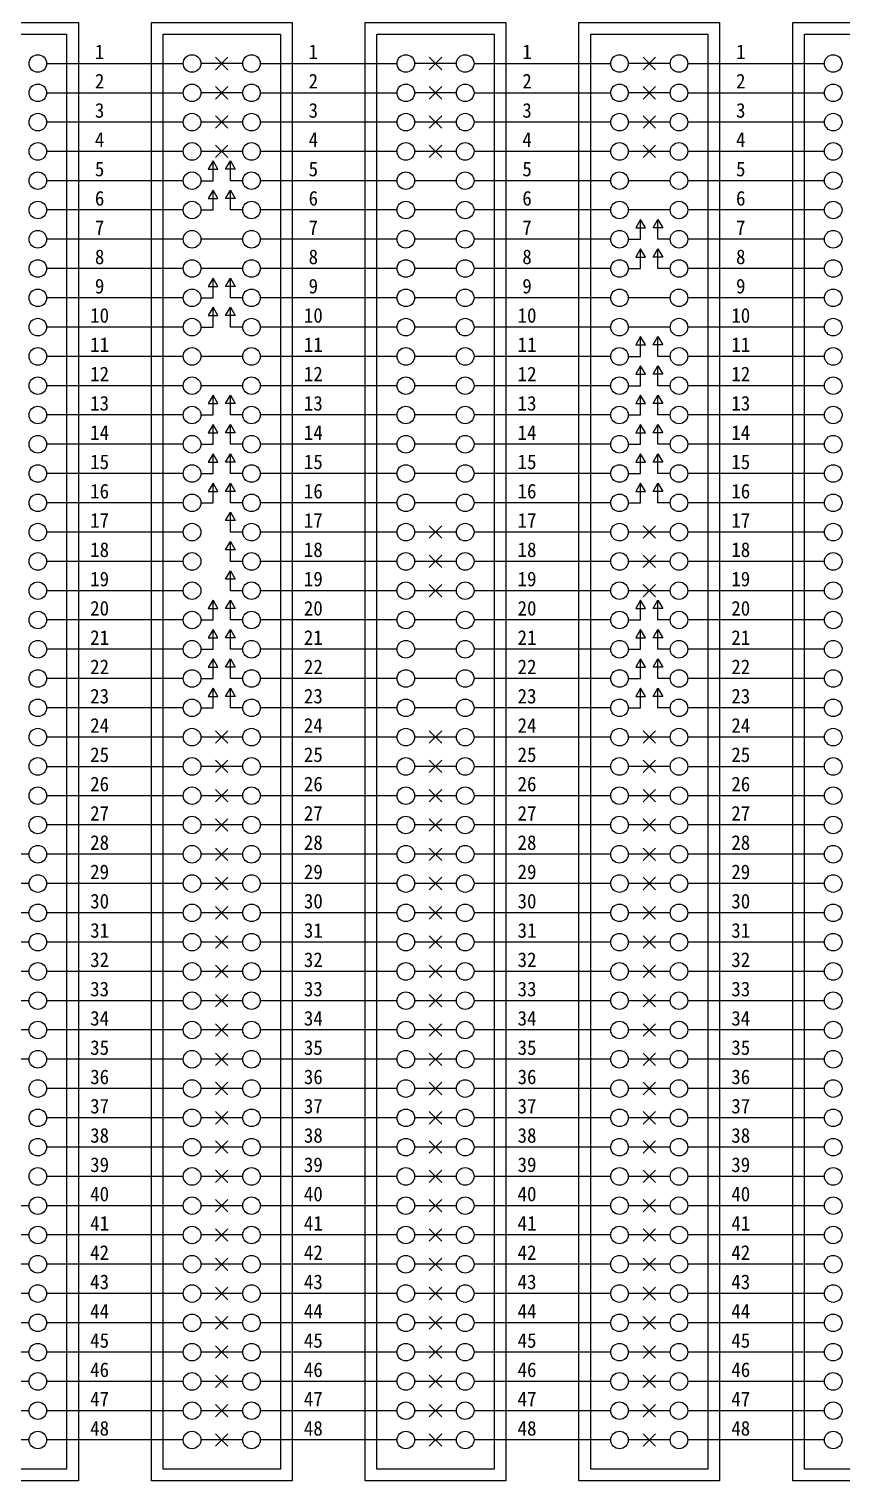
# Model space of a CAD drawing. Extents: x 11696 to 12866, y -1080 to -251.
# Drawn here: x 11959.3 to 12125.9, y -703.2 to -405.8 of the extents above; entities that cross this region are included whole.
import ezdxf
from ezdxf.enums import TextEntityAlignment as Align

# ---------------------------------------------------------------- set-up
doc = ezdxf.new("R2010")
doc.units = 0
doc.header["$LTSCALE"] = 10
doc.header["$MEASUREMENT"] = 0
for name, color, linetype in [('TN-CABL', 4, 'Continuous'), ('TN-TABL', 3, 'Continuous'), ('TN-TEXT', 3, 'Continuous')]:
    doc.layers.add(name, color=color, linetype=linetype)
doc.styles.get("Standard").update_dxf_attribs({"font": 'GulimChe.ttf'})

msp = doc.modelspace()

# ---------------------------------------------------------------- linework, layer by layer
at = {"layer": 'TN-CABL', "flags": 128}
for points in [[(11962.87, -412.85), (11990.89, -412.85)], [(12003.07, -412.85), (11994.48, -412.85)], [(12006.67, -412.85), (12034.69, -412.85)], [(12046.87, -412.85), (12038.28, -412.85)], [(12050.47, -412.85), (12078.49, -412.85)], [(12090.67, -412.85), (12082.08, -412.85)], [(12094.27, -412.85), (12122.29, -412.85)], [(11962.87, -418.85), (11990.89, -418.85)], [(12003.07, -418.85), (11994.48, -418.85)], [(12006.67, -418.85), (12034.69, -418.85)], [(12046.87, -418.85), (12038.28, -418.85)], [(12050.47, -418.85), (12078.49, -418.85)], [(12090.67, -418.85), (12082.08, -418.85)], [(12094.27, -418.85), (12122.29, -418.85)], [(11990.89, -424.85), (11962.87, -424.85)], [(12003.07, -424.85), (11994.48, -424.85)], [(12034.69, -424.85), (12006.67, -424.85)], [(12046.87, -424.85), (12038.28, -424.85)], [(12078.49, -424.85), (12050.47, -424.85)], [(12090.67, -424.85), (12082.08, -424.85)], [(12122.29, -424.85), (12094.27, -424.85)], [(11990.89, -430.85), (11962.87, -430.85)], [(12003.07, -430.85), (11994.48, -430.85)], [(12034.69, -430.85), (12006.67, -430.85)], [(12046.87, -430.85), (12038.28, -430.85)], [(12078.49, -430.85), (12050.47, -430.85)], [(12090.67, -430.85), (12082.08, -430.85)], [(12122.29, -430.85), (12094.27, -430.85)], [(11990.89, -436.85), (11962.87, -436.85)], [(12034.69, -436.85), (12006.67, -436.85)], [(12046.87, -436.85), (12038.28, -436.85)], [(12078.49, -436.85), (12050.47, -436.85)], [(12090.67, -436.85), (12082.08, -436.85)], [(12122.29, -436.85), (12094.27, -436.85)], [(11990.89, -442.85), (11962.87, -442.85)], [(12034.69, -442.85), (12006.67, -442.85)], [(12046.87, -442.85), (12038.28, -442.85)], [(12078.49, -442.85), (12050.47, -442.85)], [(12090.67, -442.85), (12082.08, -442.85)], [(12122.29, -442.85), (12094.27, -442.85)], [(11990.89, -448.85), (11962.87, -448.85)], [(12003.07, -448.85), (11994.48, -448.85)], [(12034.69, -448.85), (12006.67, -448.85)], [(12046.87, -448.85), (12038.28, -448.85)], [(12078.49, -448.85), (12050.47, -448.85)], [(12122.29, -448.85), (12094.27, -448.85)], [(11990.89, -454.85), (11962.87, -454.85)], [(12003.07, -454.85), (11994.48, -454.85)], [(12034.69, -454.85), (12006.67, -454.85)], [(12046.87, -454.85), (12038.28, -454.85)], [(12046.87, -454.85), (12038.28, -454.85)], [(12078.49, -454.85), (12050.47, -454.85)], [(12122.29, -454.85), (12094.27, -454.85)], [(11990.89, -460.85), (11962.87, -460.85)], [(12034.69, -460.85), (12006.67, -460.85)], [(12046.87, -460.85), (12038.28, -460.85)], [(12046.87, -460.85), (12038.28, -460.85)], [(12078.49, -460.85), (12050.47, -460.85)], [(12090.67, -460.85), (12082.08, -460.85)], [(12122.29, -460.85), (12094.27, -460.85)], [(11990.89, -466.85), (11962.87, -466.85)], [(12034.69, -466.85), (12006.67, -466.85)], [(12046.87, -466.85), (12038.28, -466.85)], [(12078.49, -466.85), (12050.47, -466.85)], [(12090.67, -466.85), (12082.08, -466.85)], [(12122.29, -466.85), (12094.27, -466.85)], [(11990.89, -472.85), (11962.87, -472.85)], [(12003.07, -472.85), (11994.48, -472.85)], [(12034.69, -472.85), (12006.67, -472.85)], [(12046.87, -472.85), (12038.28, -472.85)], [(12078.49, -472.85), (12050.47, -472.85)], [(12122.29, -472.85), (12094.27, -472.85)], [(11990.89, -478.85), (11962.87, -478.85)], [(12003.07, -478.85), (11994.48, -478.85)], [(12034.69, -478.85), (12006.67, -478.85)], [(12046.87, -478.85), (12038.28, -478.85)], [(12078.49, -478.85), (12050.47, -478.85)], [(12122.29, -478.85), (12094.27, -478.85)], [(11990.89, -484.85), (11962.87, -484.85)], [(12034.69, -484.85), (12006.67, -484.85)], [(12046.87, -484.85), (12038.28, -484.85)], [(12078.49, -484.85), (12050.47, -484.85)], [(12122.29, -484.85), (12094.27, -484.85)], [(11990.89, -490.85), (11962.87, -490.85)], [(12034.69, -490.85), (12006.67, -490.85)], [(12046.87, -490.85), (12038.28, -490.85)], [(12078.49, -490.85), (12050.47, -490.85)], [(12122.29, -490.85), (12094.27, -490.85)], [(11990.89, -496.85), (11962.87, -496.85)], [(12034.69, -496.85), (12006.67, -496.85)], [(12046.87, -496.85), (12038.28, -496.85)], [(12078.49, -496.85), (12050.47, -496.85)], [(12122.29, -496.85), (12094.27, -496.85)], [(11990.89, -502.85), (11962.87, -502.85)], [(12034.69, -502.85), (12006.67, -502.85)], [(12046.87, -502.85), (12038.28, -502.85)], [(12078.49, -502.85), (12050.47, -502.85)], [(12122.29, -502.85), (12094.27, -502.85)], [(11990.89, -508.85), (11962.87, -508.85)], [(12034.69, -508.85), (12006.67, -508.85)], [(12046.87, -508.85), (12038.28, -508.85)], [(12078.49, -508.85), (12050.47, -508.85)], [(12090.67, -508.85), (12082.08, -508.85)], [(12122.29, -508.85), (12094.27, -508.85)], [(11990.89, -514.85), (11962.87, -514.85)], [(12034.69, -514.85), (12006.67, -514.85)], [(12046.87, -514.85), (12038.28, -514.85)], [(12078.49, -514.85), (12050.47, -514.85)], [(12090.67, -514.85), (12082.08, -514.85)], [(12122.29, -514.85), (12094.27, -514.85)], [(11990.89, -520.85), (11962.87, -520.85)], [(12034.69, -520.85), (12006.67, -520.85)], [(12046.87, -520.85), (12038.28, -520.85)], [(12078.49, -520.85), (12050.47, -520.85)], [(12090.67, -520.85), (12082.08, -520.85)], [(12122.29, -520.85), (12094.27, -520.85)], [(11990.89, -526.85), (11962.87, -526.85)], [(12034.69, -526.85), (12006.67, -526.85)], [(12046.87, -526.85), (12038.28, -526.85)], [(12078.49, -526.85), (12050.47, -526.85)], [(12122.29, -526.85), (12094.27, -526.85)], [(11990.89, -532.85), (11962.87, -532.85)], [(12034.69, -532.85), (12006.67, -532.85)], [(12046.87, -532.85), (12038.28, -532.85)], [(12078.49, -532.85), (12050.47, -532.85)], [(12122.29, -532.85), (12094.27, -532.85)], [(11990.89, -538.85), (11962.87, -538.85)], [(12034.69, -538.85), (12006.67, -538.85)], [(12046.87, -538.85), (12038.28, -538.85)], [(12078.49, -538.85), (12050.47, -538.85)], [(12122.29, -538.85), (12094.27, -538.85)], [(11990.89, -544.85), (11962.87, -544.85)], [(12034.69, -544.85), (12006.67, -544.85)], [(12046.87, -544.85), (12038.28, -544.85)], [(12078.49, -544.85), (12050.47, -544.85)], [(12122.29, -544.85), (12094.27, -544.85)], [(11990.89, -550.85), (11962.87, -550.85)], [(12003.07, -550.85), (11994.48, -550.85)], [(12034.69, -550.85), (12006.67, -550.85)], [(12046.87, -550.85), (12038.28, -550.85)], [(12078.49, -550.85), (12050.47, -550.85)], [(12090.67, -550.85), (12082.08, -550.85)], [(12122.29, -550.85), (12094.27, -550.85)], [(11962.87, -556.85), (11990.89, -556.85)], [(12003.07, -556.85), (11994.48, -556.85)], [(12006.67, -556.85), (12034.69, -556.85)], [(12046.87, -556.85), (12038.28, -556.85)], [(12050.47, -556.85), (12078.49, -556.85)], [(12090.67, -556.85), (12082.08, -556.85)], [(12094.27, -556.85), (12122.29, -556.85)], [(11990.89, -562.85), (11962.87, -562.85)], [(12003.07, -562.85), (11994.48, -562.85)], [(12034.69, -562.85), (12006.67, -562.85)], [(12046.87, -562.85), (12038.28, -562.85)], [(12078.49, -562.85), (12050.47, -562.85)], [(12090.67, -562.85), (12082.08, -562.85)], [(12122.29, -562.85), (12094.27, -562.85)], [(11990.89, -568.85), (11962.87, -568.85)], [(12003.07, -568.85), (11994.48, -568.85)], [(12034.69, -568.85), (12006.67, -568.85)], [(12046.87, -568.85), (12038.28, -568.85)], [(12078.49, -568.85), (12050.47, -568.85)], [(12090.67, -568.85), (12082.08, -568.85)], [(12122.29, -568.85), (12094.27, -568.85)], [(11959.27, -574.85), (11950.68, -574.85)], [(11990.89, -574.85), (11962.87, -574.85)], [(12003.07, -574.85), (11994.48, -574.85)], [(12034.69, -574.85), (12006.67, -574.85)], [(12046.87, -574.85), (12038.28, -574.85)], [(12078.49, -574.85), (12050.47, -574.85)], [(12090.67, -574.85), (12082.08, -574.85)], [(12122.29, -574.85), (12094.27, -574.85)], [(11959.27, -580.85), (11950.68, -580.85)], [(11990.89, -580.85), (11962.87, -580.85)], [(12003.07, -580.85), (11994.48, -580.85)], [(12034.69, -580.85), (12006.67, -580.85)], [(12046.87, -580.85), (12038.28, -580.85)], [(12078.49, -580.85), (12050.47, -580.85)], [(12090.67, -580.85), (12082.08, -580.85)], [(12122.29, -580.85), (12094.27, -580.85)], [(11959.27, -586.85), (11950.68, -586.85)], [(11990.89, -586.85), (11962.87, -586.85)], [(12003.07, -586.85), (11994.48, -586.85)], [(12034.69, -586.85), (12006.67, -586.85)], [(12046.87, -586.85), (12038.28, -586.85)], [(12078.49, -586.85), (12050.47, -586.85)], [(12090.67, -586.85), (12082.08, -586.85)], [(12122.29, -586.85), (12094.27, -586.85)], [(11959.27, -592.85), (11950.68, -592.85)], [(11990.89, -592.85), (11962.87, -592.85)], [(12003.07, -592.85), (11994.48, -592.85)], [(12034.69, -592.85), (12006.67, -592.85)], [(12046.87, -592.85), (12038.28, -592.85)], [(12078.49, -592.85), (12050.47, -592.85)], [(12090.67, -592.85), (12082.08, -592.85)], [(12122.29, -592.85), (12094.27, -592.85)], [(11959.27, -598.85), (11950.68, -598.85)], [(11990.89, -598.85), (11962.87, -598.85)], [(12003.07, -598.85), (11994.48, -598.85)], [(12034.69, -598.85), (12006.67, -598.85)], [(12046.87, -598.85), (12038.28, -598.85)], [(12078.49, -598.85), (12050.47, -598.85)], [(12090.67, -598.85), (12082.08, -598.85)], [(12122.29, -598.85), (12094.27, -598.85)], [(11959.27, -604.85), (11950.68, -604.85)], [(11990.89, -604.85), (11962.87, -604.85)], [(12003.07, -604.85), (11994.48, -604.85)], [(12034.69, -604.85), (12006.67, -604.85)], [(12046.87, -604.85), (12038.28, -604.85)], [(12078.49, -604.85), (12050.47, -604.85)], [(12090.67, -604.85), (12082.08, -604.85)], [(12122.29, -604.85), (12094.27, -604.85)], [(11959.27, -610.85), (11950.68, -610.85)], [(11990.89, -610.85), (11962.87, -610.85)], [(12003.07, -610.85), (11994.48, -610.85)], [(12034.69, -610.85), (12006.67, -610.85)], [(12046.87, -610.85), (12038.28, -610.85)], [(12078.49, -610.85), (12050.47, -610.85)], [(12090.67, -610.85), (12082.08, -610.85)], [(12122.29, -610.85), (12094.27, -610.85)], [(11959.27, -616.85), (11950.68, -616.85)], [(11990.89, -616.85), (11962.87, -616.85)], [(12003.07, -616.85), (11994.48, -616.85)], [(12034.69, -616.85), (12006.67, -616.85)], [(12046.87, -616.85), (12038.28, -616.85)], [(12078.49, -616.85), (12050.47, -616.85)], [(12090.67, -616.85), (12082.08, -616.85)], [(12122.29, -616.85), (12094.27, -616.85)], [(11990.89, -622.85), (11962.87, -622.85)], [(12003.07, -622.85), (11994.48, -622.85)], [(12034.69, -622.85), (12006.67, -622.85)], [(12046.87, -622.85), (12038.28, -622.85)], [(12078.49, -622.85), (12050.47, -622.85)], [(12090.67, -622.85), (12082.08, -622.85)], [(12122.29, -622.85), (12094.27, -622.85)], [(11990.89, -628.85), (11962.87, -628.85)], [(12003.07, -628.85), (11994.48, -628.85)], [(12034.69, -628.85), (12006.67, -628.85)], [(12046.87, -628.85), (12038.28, -628.85)], [(12078.49, -628.85), (12050.47, -628.85)], [(12090.67, -628.85), (12082.08, -628.85)], [(12122.29, -628.85), (12094.27, -628.85)], [(11990.89, -634.85), (11962.87, -634.85)], [(12003.07, -634.85), (11994.48, -634.85)], [(12034.69, -634.85), (12006.67, -634.85)], [(12046.87, -634.85), (12038.28, -634.85)], [(12078.49, -634.85), (12050.47, -634.85)], [(12090.67, -634.85), (12082.08, -634.85)], [(12122.29, -634.85), (12094.27, -634.85)], [(11990.89, -640.85), (11962.87, -640.85)], [(12003.07, -640.85), (11994.48, -640.85)], [(12034.69, -640.85), (12006.67, -640.85)], [(12046.87, -640.85), (12038.28, -640.85)], [(12078.49, -640.85), (12050.47, -640.85)], [(12090.67, -640.85), (12082.08, -640.85)], [(12122.29, -640.85), (12094.27, -640.85)], [(11959.27, -646.85), (11950.68, -646.85)], [(11990.89, -646.85), (11962.87, -646.85)], [(12003.07, -646.85), (11994.48, -646.85)], [(12034.69, -646.85), (12006.67, -646.85)], [(12046.87, -646.85), (12038.28, -646.85)], [(12078.49, -646.85), (12050.47, -646.85)], [(12090.67, -646.85), (12082.08, -646.85)], [(12122.29, -646.85), (12094.27, -646.85)], [(11959.27, -652.85), (11950.68, -652.85)], [(11990.89, -652.85), (11962.87, -652.85)], [(12003.07, -652.85), (11994.48, -652.85)], [(12034.69, -652.85), (12006.67, -652.85)], [(12046.87, -652.85), (12038.28, -652.85)], [(12078.49, -652.85), (12050.47, -652.85)], [(12090.67, -652.85), (12082.08, -652.85)], [(12122.29, -652.85), (12094.27, -652.85)], [(11959.27, -658.85), (11950.68, -658.85)], [(11990.89, -658.85), (11962.87, -658.85)], [(12003.07, -658.85), (11994.48, -658.85)], [(12034.69, -658.85), (12006.67, -658.85)], [(12046.87, -658.85), (12038.28, -658.85)], [(12078.49, -658.85), (12050.47, -658.85)], [(12090.67, -658.85), (12082.08, -658.85)], [(12122.29, -658.85), (12094.27, -658.85)], [(11959.27, -664.85), (11950.68, -664.85)], [(11990.89, -664.85), (11962.87, -664.85)], [(12003.07, -664.85), (11994.48, -664.85)], [(12034.69, -664.85), (12006.67, -664.85)], [(12046.87, -664.85), (12038.28, -664.85)], [(12078.49, -664.85), (12050.47, -664.85)], [(12090.67, -664.85), (12082.08, -664.85)], [(12122.29, -664.85), (12094.27, -664.85)], [(11959.27, -670.85), (11950.68, -670.85)], [(11990.89, -670.85), (11962.87, -670.85)], [(12003.07, -670.85), (11994.48, -670.85)], [(12034.69, -670.85), (12006.67, -670.85)], [(12046.87, -670.85), (12038.28, -670.85)], [(12078.49, -670.85), (12050.47, -670.85)], [(12090.67, -670.85), (12082.08, -670.85)], [(12122.29, -670.85), (12094.27, -670.85)], [(11959.27, -676.85), (11950.68, -676.85)], [(11990.89, -676.85), (11962.87, -676.85)], [(12003.07, -676.85), (11994.48, -676.85)], [(12034.69, -676.85), (12006.67, -676.85)], [(12046.87, -676.85), (12038.28, -676.85)], [(12078.49, -676.85), (12050.47, -676.85)], [(12090.67, -676.85), (12082.08, -676.85)], [(12122.29, -676.85), (12094.27, -676.85)], [(11959.27, -682.85), (11950.68, -682.85)], [(11990.89, -682.85), (11962.87, -682.85)], [(12003.07, -682.85), (11994.48, -682.85)], [(12034.69, -682.85), (12006.67, -682.85)], [(12046.87, -682.85), (12038.28, -682.85)], [(12078.49, -682.85), (12050.47, -682.85)], [(12090.67, -682.85), (12082.08, -682.85)], [(12122.29, -682.85), (12094.27, -682.85)], [(11959.27, -688.85), (11950.68, -688.85)], [(11990.89, -688.85), (11962.87, -688.85)], [(12003.07, -688.85), (11994.48, -688.85)], [(12034.69, -688.85), (12006.67, -688.85)], [(12046.87, -688.85), (12038.28, -688.85)], [(12078.49, -688.85), (12050.47, -688.85)], [(12090.67, -688.85), (12082.08, -688.85)], [(12122.29, -688.85), (12094.27, -688.85)], [(11959.27, -694.85), (11950.68, -694.85)], [(11990.89, -694.85), (11962.87, -694.85)], [(12003.07, -694.85), (11994.48, -694.85)], [(12003.07, -694.85), (11994.48, -694.85)], [(12034.69, -694.85), (12006.67, -694.85)], [(12046.87, -694.85), (12038.28, -694.85)], [(12078.49, -694.85), (12050.47, -694.85)], [(12090.67, -694.85), (12082.08, -694.85)], [(12122.29, -694.85), (12094.27, -694.85)]]:
    msp.add_lwpolyline(points, dxfattribs=at)
at = {"layer": 'TN-CABL', "ltscale": 1.5}
for points in [[(11997.51, -411.57), (12000.05, -414.12)], [(12000.05, -411.57), (11997.51, -414.12)], [(12041.31, -411.57), (12043.85, -414.12)], [(12043.85, -411.57), (12041.31, -414.12)], [(12085.11, -411.57), (12087.65, -414.12)], [(12087.65, -411.57), (12085.11, -414.12)], [(11997.51, -417.57), (12000.05, -420.12)], [(12000.05, -417.57), (11997.51, -420.12)], [(12041.31, -417.57), (12043.85, -420.12)], [(12043.85, -417.57), (12041.31, -420.12)], [(12085.11, -417.57), (12087.65, -420.12)], [(12087.65, -417.57), (12085.11, -420.12)], [(11997.51, -423.57), (12000.05, -426.12)], [(12000.05, -423.57), (11997.51, -426.12)], [(12041.31, -423.57), (12043.85, -426.12)], [(12043.85, -423.57), (12041.31, -426.12)], [(12085.11, -423.57), (12087.65, -426.12)], [(12087.65, -423.57), (12085.11, -426.12)], [(11997.51, -429.57), (12000.05, -432.12)], [(12000.05, -429.57), (11997.51, -432.12)], [(12041.31, -429.57), (12043.85, -432.12)], [(12043.85, -429.57), (12041.31, -432.12)], [(12085.11, -429.57), (12087.65, -432.12)], [(12087.65, -429.57), (12085.11, -432.12)], [(11994.48, -436.85), (11997, -436.85), (11997, -432.79)], [(12003.07, -436.85), (12000.55, -436.85), (12000.55, -432.79)], [(11994.48, -442.85), (11997, -442.85), (11997, -438.79)], [(12003.07, -442.85), (12000.55, -442.85), (12000.55, -438.79)], [(12082.08, -448.85), (12084.6, -448.85), (12084.6, -444.79)], [(12090.67, -448.85), (12088.15, -448.85), (12088.15, -444.79)], [(12082.08, -454.85), (12084.6, -454.85), (12084.6, -450.79)], [(12090.67, -454.85), (12088.15, -454.85), (12088.15, -450.79)], [(11994.48, -460.85), (11997, -460.85), (11997, -456.79)], [(12003.07, -460.85), (12000.55, -460.85), (12000.55, -456.79)], [(11994.48, -466.85), (11997, -466.85), (11997, -462.79)], [(12003.07, -466.85), (12000.55, -466.85), (12000.55, -462.79)], [(12082.08, -472.85), (12084.6, -472.85), (12084.6, -468.79)], [(12090.67, -472.85), (12088.15, -472.85), (12088.15, -468.79)], [(12082.08, -478.85), (12084.6, -478.85), (12084.6, -474.79)], [(12090.67, -478.85), (12088.15, -478.85), (12088.15, -474.79)], [(11994.48, -484.85), (11997, -484.85), (11997, -480.79)], [(12003.07, -484.85), (12000.55, -484.85), (12000.55, -480.79)], [(12082.08, -484.85), (12084.6, -484.85), (12084.6, -480.79)], [(12090.67, -484.85), (12088.15, -484.85), (12088.15, -480.79)], [(11994.48, -490.85), (11997, -490.85), (11997, -486.79)], [(12003.07, -490.85), (12000.55, -490.85), (12000.55, -486.79)], [(12082.08, -490.85), (12084.6, -490.85), (12084.6, -486.79)], [(12090.67, -490.85), (12088.15, -490.85), (12088.15, -486.79)], [(11994.48, -496.85), (11997, -496.85), (11997, -492.79)], [(12003.07, -496.85), (12000.55, -496.85), (12000.55, -492.79)], [(12082.08, -496.85), (12084.6, -496.85), (12084.6, -492.79)], [(12090.67, -496.85), (12088.15, -496.85), (12088.15, -492.79)], [(11994.48, -502.85), (11997, -502.85), (11997, -498.79)], [(12003.07, -502.85), (12000.55, -502.85), (12000.55, -498.79)], [(12082.08, -502.85), (12084.6, -502.85), (12084.6, -498.79)], [(12090.67, -502.85), (12088.15, -502.85), (12088.15, -498.79)], [(12003.07, -508.85), (12000.55, -508.85), (12000.55, -504.79)], [(12041.31, -507.57), (12043.85, -510.12)], [(12043.85, -507.57), (12041.31, -510.12)], [(12085.11, -507.57), (12087.65, -510.12)], [(12087.65, -507.57), (12085.11, -510.12)], [(12003.07, -514.85), (12000.55, -514.85), (12000.55, -510.79)], [(12041.31, -513.57), (12043.85, -516.12)], [(12043.85, -513.57), (12041.31, -516.12)], [(12085.11, -513.57), (12087.65, -516.12)], [(12087.65, -513.57), (12085.11, -516.12)], [(12003.07, -520.85), (12000.55, -520.85), (12000.55, -516.79)], [(12041.31, -519.57), (12043.85, -522.12)], [(12043.85, -519.57), (12041.31, -522.12)], [(12085.11, -519.57), (12087.65, -522.12)], [(12087.65, -519.57), (12085.11, -522.12)], [(11994.48, -526.85), (11997, -526.85), (11997, -522.79)], [(12003.07, -526.85), (12000.55, -526.85), (12000.55, -522.79)], [(12082.08, -526.85), (12084.6, -526.85), (12084.6, -522.79)], [(12090.67, -526.85), (12088.15, -526.85), (12088.15, -522.79)], [(11994.48, -532.85), (11997, -532.85), (11997, -528.79)], [(12003.07, -532.85), (12000.55, -532.85), (12000.55, -528.79)], [(12082.08, -532.85), (12084.6, -532.85), (12084.6, -528.79)], [(12090.67, -532.85), (12088.15, -532.85), (12088.15, -528.79)], [(11994.48, -538.85), (11997, -538.85), (11997, -534.79)], [(12003.07, -538.85), (12000.55, -538.85), (12000.55, -534.79)], [(12082.08, -538.85), (12084.6, -538.85), (12084.6, -534.79)], [(12090.67, -538.85), (12088.15, -538.85), (12088.15, -534.79)], [(11994.48, -544.85), (11997, -544.85), (11997, -540.79)], [(12003.07, -544.85), (12000.55, -544.85), (12000.55, -540.79)], [(12082.08, -544.85), (12084.6, -544.85), (12084.6, -540.79)], [(12090.67, -544.85), (12088.15, -544.85), (12088.15, -540.79)], [(11997.51, -549.57), (12000.05, -552.12)], [(12000.05, -549.57), (11997.51, -552.12)], [(12041.31, -549.57), (12043.85, -552.12)], [(12043.85, -549.57), (12041.31, -552.12)], [(12085.11, -549.57), (12087.65, -552.12)], [(12087.65, -549.57), (12085.11, -552.12)], [(11997.51, -555.57), (12000.05, -558.12)], [(12000.05, -555.57), (11997.51, -558.12)], [(12041.31, -555.57), (12043.85, -558.12)], [(12043.85, -555.57), (12041.31, -558.12)], [(12085.11, -555.57), (12087.65, -558.12)], [(12087.65, -555.57), (12085.11, -558.12)], [(11997.51, -561.57), (12000.05, -564.12)], [(12000.05, -561.57), (11997.51, -564.12)], [(12041.31, -561.57), (12043.85, -564.12)], [(12043.85, -561.57), (12041.31, -564.12)], [(12085.11, -561.57), (12087.65, -564.12)], [(12087.65, -561.57), (12085.11, -564.12)], [(11997.51, -567.57), (12000.05, -570.12)], [(12000.05, -567.57), (11997.51, -570.12)], [(12041.31, -567.57), (12043.85, -570.12)], [(12043.85, -567.57), (12041.31, -570.12)], [(12085.11, -567.57), (12087.65, -570.12)], [(12087.65, -567.57), (12085.11, -570.12)], [(11997.51, -573.57), (12000.05, -576.12)], [(12000.05, -573.57), (11997.51, -576.12)], [(12041.31, -573.57), (12043.85, -576.12)], [(12043.85, -573.57), (12041.31, -576.12)], [(12085.11, -573.57), (12087.65, -576.12)], [(12087.65, -573.57), (12085.11, -576.12)], [(11997.51, -579.57), (12000.05, -582.12)], [(12000.05, -579.57), (11997.51, -582.12)], [(12041.31, -579.57), (12043.85, -582.12)], [(12043.85, -579.57), (12041.31, -582.12)], [(12085.11, -579.57), (12087.65, -582.12)], [(12087.65, -579.57), (12085.11, -582.12)], [(11997.51, -585.57), (12000.05, -588.12)], [(12000.05, -585.57), (11997.51, -588.12)], [(12041.31, -585.57), (12043.85, -588.12)], [(12043.85, -585.57), (12041.31, -588.12)], [(12085.11, -585.57), (12087.65, -588.12)], [(12087.65, -585.57), (12085.11, -588.12)], [(11997.51, -591.57), (12000.05, -594.12)], [(12000.05, -591.57), (11997.51, -594.12)], [(12041.31, -591.57), (12043.85, -594.12)], [(12043.85, -591.57), (12041.31, -594.12)], [(12085.11, -591.57), (12087.65, -594.12)], [(12087.65, -591.57), (12085.11, -594.12)], [(11997.51, -597.57), (12000.05, -600.12)], [(12000.05, -597.57), (11997.51, -600.12)], [(12041.31, -597.57), (12043.85, -600.12)], [(12043.85, -597.57), (12041.31, -600.12)], [(12085.11, -597.57), (12087.65, -600.12)], [(12087.65, -597.57), (12085.11, -600.12)], [(11997.51, -603.57), (12000.05, -606.12)], [(12000.05, -603.57), (11997.51, -606.12)], [(12041.31, -603.57), (12043.85, -606.12)], [(12043.85, -603.57), (12041.31, -606.12)], [(12085.11, -603.57), (12087.65, -606.12)], [(12087.65, -603.57), (12085.11, -606.12)], [(11997.51, -609.57), (12000.05, -612.12)], [(12000.05, -609.57), (11997.51, -612.12)], [(12041.31, -609.57), (12043.85, -612.12)], [(12043.85, -609.57), (12041.31, -612.12)], [(12085.11, -609.57), (12087.65, -612.12)], [(12087.65, -609.57), (12085.11, -612.12)], [(11997.51, -615.57), (12000.05, -618.12)], [(12000.05, -615.57), (11997.51, -618.12)], [(12041.31, -615.57), (12043.85, -618.12)], [(12043.85, -615.57), (12041.31, -618.12)], [(12085.11, -615.57), (12087.65, -618.12)], [(12087.65, -615.57), (12085.11, -618.12)], [(11997.51, -621.57), (12000.05, -624.12)], [(12000.05, -621.57), (11997.51, -624.12)], [(12041.31, -621.57), (12043.85, -624.12)], [(12043.85, -621.57), (12041.31, -624.12)], [(12085.11, -621.57), (12087.65, -624.12)], [(12087.65, -621.57), (12085.11, -624.12)], [(11997.51, -627.57), (12000.05, -630.12)], [(12000.05, -627.57), (11997.51, -630.12)], [(12041.31, -627.57), (12043.85, -630.12)], [(12043.85, -627.57), (12041.31, -630.12)], [(12085.11, -627.57), (12087.65, -630.12)], [(12087.65, -627.57), (12085.11, -630.12)], [(11997.51, -633.57), (12000.05, -636.12)], [(12000.05, -633.57), (11997.51, -636.12)], [(12041.31, -633.57), (12043.85, -636.12)], [(12043.85, -633.57), (12041.31, -636.12)], [(12085.11, -633.57), (12087.65, -636.12)], [(12087.65, -633.57), (12085.11, -636.12)], [(11997.51, -639.57), (12000.05, -642.12)], [(12000.05, -639.57), (11997.51, -642.12)], [(12041.31, -639.57), (12043.85, -642.12)], [(12043.85, -639.57), (12041.31, -642.12)], [(12085.11, -639.57), (12087.65, -642.12)], [(12087.65, -639.57), (12085.11, -642.12)], [(11997.51, -645.57), (12000.05, -648.12)], [(12000.05, -645.57), (11997.51, -648.12)], [(12041.31, -645.57), (12043.85, -648.12)], [(12043.85, -645.57), (12041.31, -648.12)], [(12085.11, -645.57), (12087.65, -648.12)], [(12087.65, -645.57), (12085.11, -648.12)], [(11997.51, -651.57), (12000.05, -654.12)], [(12000.05, -651.57), (11997.51, -654.12)], [(12041.31, -651.57), (12043.85, -654.12)], [(12043.85, -651.57), (12041.31, -654.12)], [(12085.11, -651.57), (12087.65, -654.12)], [(12087.65, -651.57), (12085.11, -654.12)], [(11997.51, -657.57), (12000.05, -660.12)], [(12000.05, -657.57), (11997.51, -660.12)], [(12041.31, -657.57), (12043.85, -660.12)], [(12043.85, -657.57), (12041.31, -660.12)], [(12085.11, -657.57), (12087.65, -660.12)], [(12087.65, -657.57), (12085.11, -660.12)], [(11997.51, -663.57), (12000.05, -666.12)], [(12000.05, -663.57), (11997.51, -666.12)], [(12041.31, -663.57), (12043.85, -666.12)], [(12043.85, -663.57), (12041.31, -666.12)], [(12085.11, -663.57), (12087.65, -666.12)], [(12087.65, -663.57), (12085.11, -666.12)], [(11997.51, -669.57), (12000.05, -672.12)], [(12000.05, -669.57), (11997.51, -672.12)], [(12041.31, -669.57), (12043.85, -672.12)], [(12043.85, -669.57), (12041.31, -672.12)], [(12085.11, -669.57), (12087.65, -672.12)], [(12087.65, -669.57), (12085.11, -672.12)], [(11997.51, -675.57), (12000.05, -678.12)], [(12000.05, -675.57), (11997.51, -678.12)], [(12041.31, -675.57), (12043.85, -678.12)], [(12043.85, -675.57), (12041.31, -678.12)], [(12085.11, -675.57), (12087.65, -678.12)], [(12087.65, -675.57), (12085.11, -678.12)], [(11997.51, -681.57), (12000.05, -684.12)], [(12000.05, -681.57), (11997.51, -684.12)], [(12041.31, -681.57), (12043.85, -684.12)], [(12043.85, -681.57), (12041.31, -684.12)], [(12085.11, -681.57), (12087.65, -684.12)], [(12087.65, -681.57), (12085.11, -684.12)], [(11997.51, -687.57), (12000.05, -690.12)], [(12000.05, -687.57), (11997.51, -690.12)], [(12041.31, -687.57), (12043.85, -690.12)], [(12043.85, -687.57), (12041.31, -690.12)], [(12085.11, -687.57), (12087.65, -690.12)], [(12087.65, -687.57), (12085.11, -690.12)], [(11997.51, -693.57), (12000.05, -696.12)], [(12000.05, -693.57), (11997.51, -696.12)], [(11997.51, -693.57), (12000.05, -696.12)], [(12000.05, -693.57), (11997.51, -696.12)], [(12041.31, -693.57), (12043.85, -696.12)], [(12043.85, -693.57), (12041.31, -696.12)], [(12085.11, -693.57), (12087.65, -696.12)], [(12087.65, -693.57), (12085.11, -696.12)]]:
    msp.add_lwpolyline(points, dxfattribs=at)
for points in [[(11997, -432.79), (11996.02, -434.5), (11997.99, -434.5)], [(12000.55, -432.79), (12001.54, -434.5), (11999.57, -434.5)], [(11997, -438.79), (11996.02, -440.5), (11997.99, -440.5)], [(12000.55, -438.79), (12001.54, -440.5), (11999.57, -440.5)], [(12084.6, -444.79), (12083.62, -446.5), (12085.59, -446.5)], [(12088.15, -444.79), (12089.14, -446.5), (12087.17, -446.5)], [(12084.6, -450.79), (12083.62, -452.5), (12085.59, -452.5)], [(12088.15, -450.79), (12089.14, -452.5), (12087.17, -452.5)], [(11997, -456.79), (11996.02, -458.5), (11997.99, -458.5)], [(12000.55, -456.79), (12001.54, -458.5), (11999.57, -458.5)], [(11997, -462.79), (11996.02, -464.5), (11997.99, -464.5)], [(12000.55, -462.79), (12001.54, -464.5), (11999.57, -464.5)], [(12084.6, -468.79), (12083.62, -470.5), (12085.59, -470.5)], [(12088.15, -468.79), (12089.14, -470.5), (12087.17, -470.5)], [(12084.6, -474.79), (12083.62, -476.5), (12085.59, -476.5)], [(12088.15, -474.79), (12089.14, -476.5), (12087.17, -476.5)], [(11997, -480.79), (11996.02, -482.5), (11997.99, -482.5)], [(12000.55, -480.79), (12001.54, -482.5), (11999.57, -482.5)], [(12084.6, -480.79), (12083.62, -482.5), (12085.59, -482.5)], [(12088.15, -480.79), (12089.14, -482.5), (12087.17, -482.5)], [(11997, -486.79), (11996.02, -488.5), (11997.99, -488.5)], [(12000.55, -486.79), (12001.54, -488.5), (11999.57, -488.5)], [(12084.6, -486.79), (12083.62, -488.5), (12085.59, -488.5)], [(12088.15, -486.79), (12089.14, -488.5), (12087.17, -488.5)], [(11997, -492.79), (11996.02, -494.5), (11997.99, -494.5)], [(12000.55, -492.79), (12001.54, -494.5), (11999.57, -494.5)], [(12084.6, -492.79), (12083.62, -494.5), (12085.59, -494.5)], [(12088.15, -492.79), (12089.14, -494.5), (12087.17, -494.5)], [(11997, -498.79), (11996.02, -500.5), (11997.99, -500.5)], [(12000.55, -498.79), (12001.54, -500.5), (11999.57, -500.5)], [(12084.6, -498.79), (12083.62, -500.5), (12085.59, -500.5)], [(12088.15, -498.79), (12089.14, -500.5), (12087.17, -500.5)], [(12000.55, -504.79), (12001.54, -506.5), (11999.57, -506.5)], [(12000.55, -510.79), (12001.54, -512.5), (11999.57, -512.5)], [(12000.55, -516.79), (12001.54, -518.5), (11999.57, -518.5)], [(11997, -522.79), (11996.02, -524.5), (11997.99, -524.5)], [(12000.55, -522.79), (12001.54, -524.5), (11999.57, -524.5)], [(12084.6, -522.79), (12083.62, -524.5), (12085.59, -524.5)], [(12088.15, -522.79), (12089.14, -524.5), (12087.17, -524.5)], [(11997, -528.79), (11996.02, -530.5), (11997.99, -530.5)], [(12000.55, -528.79), (12001.54, -530.5), (11999.57, -530.5)], [(12084.6, -528.79), (12083.62, -530.5), (12085.59, -530.5)], [(12088.15, -528.79), (12089.14, -530.5), (12087.17, -530.5)], [(11997, -534.79), (11996.02, -536.5), (11997.99, -536.5)], [(12000.55, -534.79), (12001.54, -536.5), (11999.57, -536.5)], [(12084.6, -534.79), (12083.62, -536.5), (12085.59, -536.5)], [(12088.15, -534.79), (12089.14, -536.5), (12087.17, -536.5)], [(11997, -540.79), (11996.02, -542.5), (11997.99, -542.5)], [(12000.55, -540.79), (12001.54, -542.5), (11999.57, -542.5)], [(12084.6, -540.79), (12083.62, -542.5), (12085.59, -542.5)], [(12088.15, -540.79), (12089.14, -542.5), (12087.17, -542.5)]]:
    msp.add_lwpolyline(points, close=True, dxfattribs=at)
at = {"layer": 'TN-TABL'}
for points in [[(11940.58, -404.45), (11969.38, -404.45), (11969.38, -703.25), (11940.58, -703.25)], [(11984.38, -404.45), (12013.18, -404.45), (12013.18, -703.25), (11984.38, -703.25)], [(12028.18, -404.45), (12056.98, -404.45), (12056.98, -703.25), (12028.18, -703.25)], [(12071.98, -404.45), (12100.78, -404.45), (12100.78, -703.25), (12071.98, -703.25)], [(12115.78, -404.45), (12144.58, -404.45), (12144.58, -703.25), (12115.78, -703.25)], [(11942.98, -406.85), (11966.98, -406.85), (11966.98, -700.85), (11942.98, -700.85)], [(11986.78, -406.85), (12010.78, -406.85), (12010.78, -700.85), (11986.78, -700.85)], [(12030.58, -406.85), (12054.58, -406.85), (12054.58, -700.85), (12030.58, -700.85)], [(12074.38, -406.85), (12098.38, -406.85), (12098.38, -700.85), (12074.38, -700.85)], [(12118.18, -406.85), (12142.18, -406.85), (12142.18, -700.85), (12118.18, -700.85)]]:
    msp.add_lwpolyline(points, close=True, dxfattribs=at)
at = {"layer": 'TN-TABL', "ltscale": 0.6}
for centre in [(11961.07, -412.85), (11992.69, -412.85), (12004.87, -412.85), (12036.49, -412.85), (12048.67, -412.85), (12080.29, -412.85), (12092.47, -412.85), (12124.09, -412.85), (11961.07, -418.85), (11992.69, -418.85), (12004.87, -418.85), (12036.49, -418.85), (12048.67, -418.85), (12080.29, -418.85), (12092.47, -418.85), (12124.09, -418.85), (11961.07, -424.85), (11992.69, -424.85), (12004.87, -424.85), (12036.49, -424.85), (12048.67, -424.85), (12080.29, -424.85), (12092.47, -424.85), (12124.09, -424.85), (11961.07, -430.85), (11992.69, -430.85), (12004.87, -430.85), (12036.49, -430.85), (12048.67, -430.85), (12080.29, -430.85), (12092.47, -430.85), (12124.09, -430.85), (11961.07, -436.85), (11992.69, -436.85), (12004.87, -436.85), (12036.49, -436.85), (12048.67, -436.85), (12080.29, -436.85), (12092.47, -436.85), (12124.09, -436.85), (11961.07, -442.85), (11992.69, -442.85), (12004.87, -442.85), (12036.49, -442.85), (12048.67, -442.85), (12080.29, -442.85), (12092.47, -442.85), (12124.09, -442.85), (11961.07, -448.85), (11992.69, -448.85), (12004.87, -448.85), (12036.49, -448.85), (12048.67, -448.85), (12080.29, -448.85), (12092.47, -448.85), (12124.09, -448.85), (11961.07, -454.85), (11992.69, -454.85), (12004.87, -454.85), (12036.49, -454.85), (12048.67, -454.85), (12080.29, -454.85), (12092.47, -454.85), (12124.09, -454.85), (11961.07, -460.85), (11992.69, -460.85), (12004.87, -460.85), (12036.49, -460.85), (12048.67, -460.85), (12080.29, -460.85), (12092.47, -460.85), (12124.09, -460.85), (11961.07, -466.85), (11992.69, -466.85), (12004.87, -466.85), (12036.49, -466.85), (12048.67, -466.85), (12080.29, -466.85), (12092.47, -466.85), (12124.09, -466.85), (11961.07, -472.85), (11992.69, -472.85), (12004.87, -472.85), (12036.49, -472.85), (12048.67, -472.85), (12080.29, -472.85), (12092.47, -472.85), (12124.09, -472.85), (11961.07, -478.85), (11992.69, -478.85), (12004.87, -478.85), (12036.49, -478.85), (12048.67, -478.85), (12080.29, -478.85), (12092.47, -478.85), (12124.09, -478.85), (11961.07, -484.85), (11992.69, -484.85), (12004.87, -484.85), (12036.49, -484.85), (12048.67, -484.85), (12080.29, -484.85), (12092.47, -484.85), (12124.09, -484.85), (11961.07, -490.85), (11992.69, -490.85), (12004.87, -490.85), (12036.49, -490.85), (12048.67, -490.85), (12080.29, -490.85), (12092.47, -490.85), (12124.09, -490.85), (11961.07, -496.85), (11992.69, -496.85), (12004.87, -496.85), (12036.49, -496.85), (12048.67, -496.85), (12080.29, -496.85), (12092.47, -496.85), (12124.09, -496.85), (11961.07, -502.85), (11992.69, -502.85), (12004.87, -502.85), (12036.49, -502.85), (12048.67, -502.85), (12080.29, -502.85), (12092.47, -502.85), (12124.09, -502.85), (11961.07, -508.85), (11992.69, -508.85), (12004.87, -508.85), (12036.49, -508.85), (12048.67, -508.85), (12080.29, -508.85), (12092.47, -508.85), (12124.09, -508.85), (11961.07, -514.85), (11992.69, -514.85), (12004.87, -514.85), (12036.49, -514.85), (12048.67, -514.85), (12080.29, -514.85), (12092.47, -514.85), (12124.09, -514.85), (11961.07, -520.85), (11992.69, -520.85), (12004.87, -520.85), (12036.49, -520.85), (12048.67, -520.85), (12080.29, -520.85), (12092.47, -520.85), (12124.09, -520.85), (11961.07, -526.85), (11992.69, -526.85), (12004.87, -526.85), (12036.49, -526.85), (12048.67, -526.85), (12080.29, -526.85), (12092.47, -526.85), (12124.09, -526.85), (11961.07, -532.85), (11992.69, -532.85), (12004.87, -532.85), (12036.49, -532.85), (12048.67, -532.85), (12080.29, -532.85), (12092.47, -532.85), (12124.09, -532.85), (11961.07, -538.85), (11992.69, -538.85), (12004.87, -538.85), (12036.49, -538.85), (12048.67, -538.85), (12080.29, -538.85), (12092.47, -538.85), (12124.09, -538.85), (11961.07, -544.85), (11992.69, -544.85), (12004.87, -544.85), (12036.49, -544.85), (12048.67, -544.85), (12080.29, -544.85), (12092.47, -544.85), (12124.09, -544.85), (11961.07, -550.85), (11992.69, -550.85), (12004.87, -550.85), (12036.49, -550.85), (12048.67, -550.85), (12080.29, -550.85), (12092.47, -550.85), (12124.09, -550.85), (11961.07, -556.85), (11992.69, -556.85), (12004.87, -556.85), (12036.49, -556.85), (12048.67, -556.85), (12080.29, -556.85), (12092.47, -556.85), (12124.09, -556.85), (11961.07, -562.85), (11992.69, -562.85), (12004.87, -562.85), (12036.49, -562.85), (12048.67, -562.85), (12080.29, -562.85), (12092.47, -562.85), (12124.09, -562.85), (11961.07, -568.85), (11992.69, -568.85), (12004.87, -568.85), (12036.49, -568.85), (12048.67, -568.85), (12080.29, -568.85), (12092.47, -568.85), (12124.09, -568.85), (11961.07, -574.85), (11992.69, -574.85), (12004.87, -574.85), (12036.49, -574.85), (12048.67, -574.85), (12080.29, -574.85), (12092.47, -574.85), (12124.09, -574.85), (11961.07, -580.85), (11992.69, -580.85), (12004.87, -580.85), (12036.49, -580.85), (12048.67, -580.85), (12080.29, -580.85), (12092.47, -580.85), (12124.09, -580.85), (11961.07, -586.85), (11992.69, -586.85), (12004.87, -586.85), (12036.49, -586.85), (12048.67, -586.85), (12080.29, -586.85), (12092.47, -586.85), (12124.09, -586.85), (11961.07, -592.85), (11992.69, -592.85), (12004.87, -592.85), (12036.49, -592.85), (12048.67, -592.85), (12080.29, -592.85), (12092.47, -592.85), (12124.09, -592.85), (11961.07, -598.85), (11992.69, -598.85), (12004.87, -598.85), (12036.49, -598.85), (12048.67, -598.85), (12080.29, -598.85), (12092.47, -598.85), (12124.09, -598.85), (11961.07, -604.85), (11992.69, -604.85), (12004.87, -604.85), (12036.49, -604.85), (12048.67, -604.85), (12080.29, -604.85), (12092.47, -604.85), (12124.09, -604.85), (11961.07, -610.85), (11992.69, -610.85), (12004.87, -610.85), (12036.49, -610.85), (12048.67, -610.85), (12080.29, -610.85), (12092.47, -610.85), (12124.09, -610.85), (11961.07, -616.85), (11992.69, -616.85), (12004.87, -616.85), (12036.49, -616.85), (12048.67, -616.85), (12080.29, -616.85), (12092.47, -616.85), (12124.09, -616.85), (11961.07, -622.85), (11992.69, -622.85), (12004.87, -622.85), (12036.49, -622.85), (12048.67, -622.85), (12080.29, -622.85), (12092.47, -622.85), (12124.09, -622.85), (11961.07, -628.85), (11992.69, -628.85), (12004.87, -628.85), (12036.49, -628.85), (12048.67, -628.85), (12080.29, -628.85), (12092.47, -628.85), (12124.09, -628.85), (11961.07, -634.85), (11992.69, -634.85), (12004.87, -634.85), (12036.49, -634.85), (12048.67, -634.85), (12080.29, -634.85), (12092.47, -634.85), (12124.09, -634.85), (11961.07, -640.85), (11992.69, -640.85), (12004.87, -640.85), (12036.49, -640.85), (12048.67, -640.85), (12080.29, -640.85), (12092.47, -640.85), (12124.09, -640.85), (11961.07, -646.85), (11992.69, -646.85), (12004.87, -646.85), (12036.49, -646.85), (12048.67, -646.85), (12080.29, -646.85), (12092.47, -646.85), (12124.09, -646.85), (11961.07, -652.85), (11992.69, -652.85), (12004.87, -652.85), (12036.49, -652.85), (12048.67, -652.85), (12080.29, -652.85), (12092.47, -652.85), (12124.09, -652.85), (11961.07, -658.85), (11992.69, -658.85), (12004.87, -658.85), (12036.49, -658.85), (12048.67, -658.85), (12080.29, -658.85), (12092.47, -658.85), (12124.09, -658.85), (11961.07, -664.85), (11992.69, -664.85), (12004.87, -664.85), (12036.49, -664.85), (12048.67, -664.85), (12080.29, -664.85), (12092.47, -664.85), (12124.09, -664.85), (11961.07, -670.85), (11992.69, -670.85), (12004.87, -670.85), (12036.49, -670.85), (12048.67, -670.85), (12080.29, -670.85), (12092.47, -670.85), (12124.09, -670.85), (11961.07, -676.85), (11992.69, -676.85), (12004.87, -676.85), (12036.49, -676.85), (12048.67, -676.85), (12080.29, -676.85), (12092.47, -676.85), (12124.09, -676.85), (11961.07, -682.85), (11992.69, -682.85), (12004.87, -682.85), (12036.49, -682.85), (12048.67, -682.85), (12080.29, -682.85), (12092.47, -682.85), (12124.09, -682.85), (11961.07, -688.85), (11992.69, -688.85), (12004.87, -688.85), (12036.49, -688.85), (12048.67, -688.85), (12080.29, -688.85), (12092.47, -688.85), (12124.09, -688.85), (11961.07, -694.85), (11992.69, -694.85), (12004.87, -694.85), (12036.49, -694.85), (12048.67, -694.85), (12080.29, -694.85), (12092.47, -694.85), (12124.09, -694.85)]:
    msp.add_circle(centre, 1.8, dxfattribs=at)

# ---------------------------------------------------------------- texts
at = {"layer": 'TN-TEXT'}
for s, p in [('1', (11973.74, -410.45)), ('1', (12017.54, -410.45)), ('1', (12061.34, -410.45)), ('1', (12105.14, -410.45)), ('2', (11973.74, -416.45)), ('2', (12017.54, -416.45)), ('2', (12061.34, -416.45)), ('2', (12105.14, -416.45)), ('3', (11973.74, -422.45)), ('3', (12017.54, -422.45)), ('3', (12061.34, -422.45)), ('3', (12105.14, -422.45)), ('4', (11973.74, -428.45)), ('4', (12017.54, -428.45)), ('4', (12061.34, -428.45)), ('4', (12105.14, -428.45)), ('5', (11973.74, -434.45)), ('5', (12017.54, -434.45)), ('5', (12061.34, -434.45)), ('5', (12105.14, -434.45)), ('6', (11973.74, -440.45)), ('6', (12017.54, -440.45)), ('6', (12061.34, -440.45)), ('6', (12105.14, -440.45)), ('7', (11973.74, -446.45)), ('7', (12017.54, -446.45)), ('7', (12061.34, -446.45)), ('7', (12105.14, -446.45)), ('8', (11973.74, -452.45)), ('8', (12017.54, -452.45)), ('8', (12061.34, -452.45)), ('8', (12105.14, -452.45)), ('9', (11973.74, -458.45)), ('9', (12017.54, -458.45)), ('9', (12061.34, -458.45)), ('9', (12105.14, -458.45)), ('10', (11973.74, -464.45)), ('10', (12017.54, -464.45)), ('10', (12061.34, -464.45)), ('10', (12105.14, -464.45)), ('11', (11973.74, -470.45)), ('11', (12017.54, -470.45)), ('11', (12061.34, -470.45)), ('11', (12105.14, -470.45)), ('12', (11973.74, -476.45)), ('12', (12017.54, -476.45)), ('12', (12061.34, -476.45)), ('12', (12105.14, -476.45)), ('13', (11973.74, -482.45)), ('13', (12017.54, -482.45)), ('13', (12061.34, -482.45)), ('13', (12105.14, -482.45)), ('14', (11973.74, -488.45)), ('14', (12017.54, -488.45)), ('14', (12061.34, -488.45)), ('14', (12105.14, -488.45)), ('15', (11973.74, -494.45)), ('15', (12017.54, -494.45)), ('15', (12061.34, -494.45)), ('15', (12105.14, -494.45)), ('16', (11973.74, -500.45)), ('16', (12017.54, -500.45)), ('16', (12061.34, -500.45)), ('16', (12105.14, -500.45)), ('17', (11973.74, -506.45)), ('17', (12017.54, -506.45)), ('17', (12061.34, -506.45)), ('17', (12105.14, -506.45)), ('18', (11973.74, -512.45)), ('18', (12017.54, -512.45)), ('18', (12061.34, -512.45)), ('18', (12105.14, -512.45)), ('19', (11973.74, -518.45)), ('19', (12017.54, -518.45)), ('19', (12061.34, -518.45)), ('19', (12105.14, -518.45)), ('20', (11973.74, -524.45)), ('20', (12017.54, -524.45)), ('20', (12061.34, -524.45)), ('20', (12105.14, -524.45)), ('21', (11973.74, -530.45)), ('21', (12017.54, -530.45)), ('21', (12061.34, -530.45)), ('21', (12105.14, -530.45)), ('22', (11973.74, -536.45)), ('22', (12017.54, -536.45)), ('22', (12061.34, -536.45)), ('22', (12105.14, -536.45)), ('23', (11973.74, -542.45)), ('23', (12017.54, -542.45)), ('23', (12061.34, -542.45)), ('23', (12105.14, -542.45)), ('24', (11973.74, -548.45)), ('24', (12017.54, -548.45)), ('24', (12061.34, -548.45)), ('24', (12105.14, -548.45)), ('25', (11973.74, -554.45)), ('25', (12017.54, -554.45)), ('25', (12061.34, -554.45)), ('25', (12105.14, -554.45)), ('26', (11973.74, -560.45)), ('26', (12017.54, -560.45)), ('26', (12061.34, -560.45)), ('26', (12105.14, -560.45)), ('27', (11973.74, -566.45)), ('27', (12017.54, -566.45)), ('27', (12061.34, -566.45)), ('27', (12105.14, -566.45)), ('28', (11973.74, -572.45)), ('28', (12017.54, -572.45)), ('28', (12061.34, -572.45)), ('28', (12105.14, -572.45)), ('29', (11973.74, -578.45)), ('29', (12017.54, -578.45)), ('29', (12061.34, -578.45)), ('29', (12105.14, -578.45)), ('30', (11973.74, -584.45)), ('30', (12017.54, -584.45)), ('30', (12061.34, -584.45)), ('30', (12105.14, -584.45)), ('31', (11973.74, -590.45)), ('31', (12017.54, -590.45)), ('31', (12061.34, -590.45)), ('31', (12105.14, -590.45)), ('32', (11973.74, -596.45)), ('32', (12017.54, -596.45)), ('32', (12061.34, -596.45)), ('32', (12105.14, -596.45)), ('33', (11973.74, -602.45)), ('33', (12017.54, -602.45)), ('33', (12061.34, -602.45)), ('33', (12105.14, -602.45)), ('34', (11973.74, -608.45)), ('34', (12017.54, -608.45)), ('34', (12061.34, -608.45)), ('34', (12105.14, -608.45)), ('35', (11973.74, -614.45)), ('35', (12017.54, -614.45)), ('35', (12061.34, -614.45)), ('35', (12105.14, -614.45)), ('36', (11973.74, -620.45)), ('36', (12017.54, -620.45)), ('36', (12061.34, -620.45)), ('36', (12105.14, -620.45)), ('37', (11973.74, -626.45)), ('37', (12017.54, -626.45)), ('37', (12061.34, -626.45)), ('37', (12105.14, -626.45)), ('38', (11973.74, -632.45)), ('38', (12017.54, -632.45)), ('38', (12061.34, -632.45)), ('38', (12105.14, -632.45)), ('39', (11973.74, -638.45)), ('39', (12017.54, -638.45)), ('39', (12061.34, -638.45)), ('39', (12105.14, -638.45)), ('40', (11973.74, -644.45)), ('40', (12017.54, -644.45)), ('40', (12061.34, -644.45)), ('40', (12105.14, -644.45)), ('41', (11973.74, -650.45)), ('41', (12017.54, -650.45)), ('41', (12061.34, -650.45)), ('41', (12105.14, -650.45)), ('42', (11973.74, -656.45)), ('42', (12017.54, -656.45)), ('42', (12061.34, -656.45)), ('42', (12105.14, -656.45)), ('43', (11973.74, -662.45)), ('43', (12017.54, -662.45)), ('43', (12061.34, -662.45)), ('43', (12105.14, -662.45)), ('44', (11973.74, -668.45)), ('44', (12017.54, -668.45)), ('44', (12061.34, -668.45)), ('44', (12105.14, -668.45)), ('45', (11973.74, -674.45)), ('45', (12017.54, -674.45)), ('45', (12061.34, -674.45)), ('45', (12105.14, -674.45)), ('46', (11973.74, -680.45)), ('46', (12017.54, -680.45)), ('46', (12061.34, -680.45)), ('46', (12105.14, -680.45)), ('47', (11973.74, -686.45)), ('47', (12017.54, -686.45)), ('47', (12061.34, -686.45)), ('47', (12105.14, -686.45)), ('48', (11973.74, -692.45)), ('48', (12017.54, -692.45)), ('48', (12061.34, -692.45)), ('48', (12105.14, -692.45))]:
    msp.add_text(s, height=3, dxfattribs=at).set_placement(p, align=Align.MIDDLE_CENTER)

doc.saveas('drawing.dxf')
